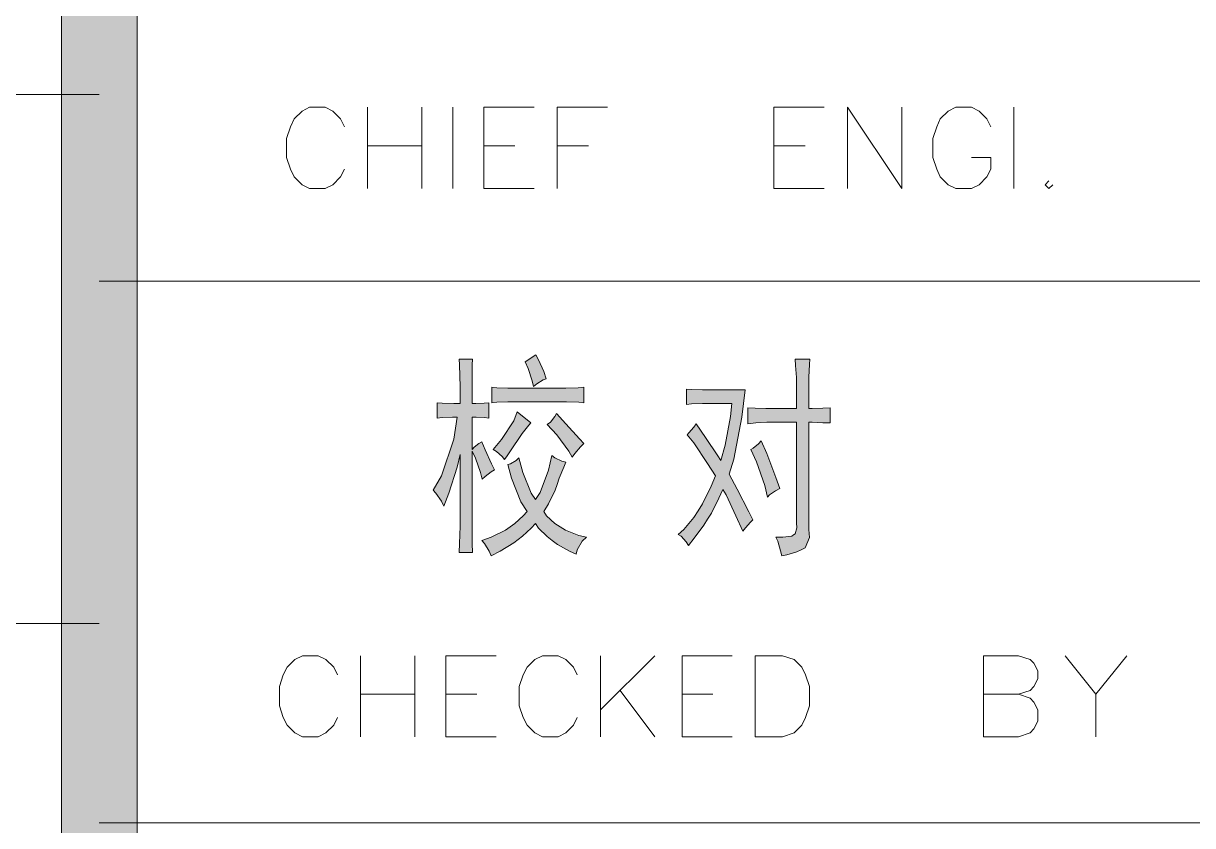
# Model space of a CAD drawing. Header units: millimetres. Extents: x 0 to 829, y 0 to 570.
# Drawn here: x 748.54 to 763.39, y 126.65 to 136.85 of the extents above; entities that cross this region are included whole.
import ezdxf

# ---------------------------------------------------------------- set-up
doc = ezdxf.new("R2010")
doc.units = ezdxf.units.MM

msp = doc.modelspace()

# ---------------------------------------------------------------- hatches: boundary and pattern name
h = msp.add_hatch(color=0)
h.dxf.hatch_style = 2
h.paths.add_polyline_path([(749.987917, 9.599083), (749.028361, 9.599083), (749.028361, 560.48275), (749.987917, 560.48275)])
h = msp.add_hatch(color=0)
h.dxf.hatch_style = 2
h.paths.add_polyline_path([(755.053806, 132.633861), (755.085556, 132.573889), (755.152583, 132.422194), (755.184333, 132.330472), (755.145528, 132.316361), (755.064389, 132.266972), (755.022056, 132.235222), (755.007944, 132.305778), (754.955028, 132.461), (754.916222, 132.545667)])
h = msp.add_hatch(color=0)
h.dxf.hatch_style = 2
h.paths.add_polyline_path([(754.090722, 132.0165), (754.090722, 132.228167), (754.083667, 132.510389), (754.080139, 132.580944), (754.249472, 132.580944), (754.245944, 132.510389), (754.242417, 132.228167), (754.242417, 132.0165), (754.291806, 132.0165), (754.397639, 132.023556), (754.454083, 132.027083), (754.454083, 131.833056), (754.401167, 131.840111), (754.295333, 131.843639), (754.242417, 131.843639), (754.242417, 131.434417), (754.270639, 131.462639), (754.330611, 131.5085), (754.365889, 131.529667), (754.408222, 131.427361), (754.489361, 131.250972), (754.528167, 131.173361), (754.485833, 131.148667), (754.408222, 131.088694), (754.372944, 131.056944), (754.34825, 131.141611), (754.28475, 131.321528), (754.242417, 131.41325), (754.242417, 130.570111), (754.242417, 130.46075), (754.245944, 130.2385), (754.249472, 130.125611), (754.080139, 130.125611), (754.083667, 130.2385), (754.090722, 130.46075), (754.090722, 130.570111), (754.090722, 131.370917), (754.051917, 131.208639), (753.949611, 130.877028), (753.886111, 130.711222), (753.854361, 130.774722), (753.783806, 130.877028), (753.748528, 130.915833), (753.854361, 131.099278), (754.009583, 131.564944), (754.055444, 131.843639), (753.995472, 131.843639), (753.864944, 131.840111), (753.797917, 131.833056), (753.797917, 132.027083), (753.864944, 132.023556), (754.013111, 132.0165)])
h = msp.add_hatch(color=0)
h.dxf.hatch_style = 2
h.paths.add_polyline_path([(757.7455, 131.963583), (757.84075, 131.960056), (757.974806, 131.953), (758.013611, 131.953), (758.362861, 131.953), (758.362861, 132.277556), (758.362861, 132.348111), (758.352278, 132.499806), (758.345222, 132.580944), (758.532194, 132.580944), (758.528667, 132.513917), (758.521611, 132.351639), (758.521611, 132.256389), (758.521611, 131.953), (758.563944, 131.953), (758.698, 131.960056), (758.789722, 131.963583), (758.789722, 131.769556), (758.698, 131.773083), (758.563944, 131.780139), (758.521611, 131.780139), (758.521611, 130.418417), (758.528667, 130.316111), (758.47575, 130.185583), (758.422833, 130.157361), (758.366389, 130.132667), (758.242917, 130.093861), (758.175889, 130.083278), (758.161778, 130.146778), (758.1265, 130.266722), (758.101806, 130.319639), (758.19, 130.319639), (758.302889, 130.33375), (758.324056, 130.347861), (758.34875, 130.361972), (758.366389, 130.439583), (758.362861, 130.503083), (758.362861, 131.780139), (758.020667, 131.780139), (757.985389, 131.780139), (757.847806, 131.769556), (757.7455, 131.758972)])
h = msp.add_hatch(color=0)
h.dxf.hatch_style = 2
h.paths.add_polyline_path([(755.353667, 132.214056), (755.434806, 132.214056), (755.590028, 132.217583), (755.660583, 132.224639), (755.660583, 132.027083), (755.597083, 132.034139), (755.441861, 132.037667), (755.353667, 132.037667), (754.778639, 132.037667), (754.6975, 132.037667), (754.556389, 132.034139), (754.492889, 132.027083), (754.492889, 132.224639), (754.556389, 132.217583), (754.6975, 132.214056), (754.778639, 132.214056)])
h = msp.add_hatch(color=0)
h.dxf.hatch_style = 2
h.paths.add_polyline_path([(756.965861, 132.199944), (757.029361, 132.196417), (757.170472, 132.189361), (757.251611, 132.189361), (757.71375, 132.189361), (757.671417, 131.843639), (757.569111, 131.310944), (757.509139, 131.120444), (757.611444, 130.929944), (757.759611, 130.640667), (757.809, 130.538361), (757.780778, 130.510139), (757.717278, 130.439583), (757.682, 130.39725), (757.593806, 130.591278), (757.470333, 130.855861), (757.428, 130.926417), (757.378611, 130.813528), (757.283361, 130.623028), (757.233972, 130.548944), (757.184583, 130.471333), (757.064639, 130.305528), (756.990556, 130.213806), (756.962333, 130.259667), (756.898833, 130.330222), (756.860028, 130.354917), (756.930583, 130.418417), (757.057583, 130.570111), (757.114028, 130.654778), (757.170472, 130.742972), (757.279833, 130.965222), (757.33275, 131.099278), (757.233972, 131.2545), (757.057583, 131.515556), (756.976444, 131.617861), (756.997611, 131.646083), (757.057583, 131.716639), (757.089333, 131.758972), (757.20575, 131.586111), (757.3645, 131.353278), (757.403306, 131.293306), (757.456222, 131.487333), (757.526778, 131.850694), (757.540889, 132.0165), (757.251611, 132.0165), (757.170472, 132.0165), (757.029361, 132.012972), (756.965861, 132.005917)])
h = msp.add_hatch(color=0)
h.dxf.hatch_style = 2
h.paths.add_polyline_path([(754.990306, 131.769556), (754.962083, 131.741333), (754.880944, 131.6355), (754.828028, 131.557889), (754.775111, 131.480278), (754.690444, 131.353278), (754.655167, 131.303889), (754.623417, 131.342694), (754.552861, 131.406194), (754.510528, 131.434417), (754.616361, 131.557889), (754.771583, 131.797778), (754.817444, 131.910667)])
h = msp.add_hatch(color=0)
h.dxf.hatch_style = 2
h.paths.add_polyline_path([(755.314861, 131.8895), (755.434806, 131.758972), (755.607667, 131.568472), (755.660583, 131.5085), (755.621778, 131.466167), (755.547694, 131.3815), (755.515944, 131.335639), (755.473611, 131.41325), (755.318389, 131.617861), (755.198444, 131.748389), (755.23725, 131.780139), (755.293694, 131.850694)])
h = msp.add_hatch(color=0)
h.dxf.hatch_style = 2
h.paths.add_polyline_path([(757.914833, 131.543778), (757.985389, 131.3815), (758.101806, 131.078111), (758.151194, 130.937), (758.098278, 130.908778), (758.020667, 130.855861), (757.995972, 130.827639), (757.960694, 130.975806), (757.854861, 131.275667), (757.784306, 131.434417), (757.812528, 131.448528), (757.879556, 131.504972)])
h = msp.add_hatch(color=0)
h.dxf.hatch_style = 2
h.paths.add_polyline_path([(754.835083, 131.325056), (754.888, 131.141611), (754.993833, 130.877028), (755.04675, 130.795889), (755.106722, 130.887611), (755.212556, 131.169833), (755.254889, 131.356806), (755.293694, 131.325056), (755.381889, 131.282722), (755.434806, 131.272139), (755.406583, 131.208639), (755.350139, 131.067528), (755.325444, 130.989917), (755.297222, 130.915833), (755.212556, 130.742972), (755.152583, 130.644194), (755.187861, 130.591278), (755.293694, 130.4925), (755.360722, 130.450167), (755.431278, 130.407833), (755.597083, 130.340806), (755.695861, 130.319639), (755.642944, 130.266722), (755.575917, 130.157361), (755.565333, 130.104444), (755.480667, 130.14325), (755.328972, 130.227917), (755.261944, 130.277306), (755.194917, 130.326694), (755.085556, 130.432528), (755.04675, 130.4925), (754.993833, 130.432528), (754.884472, 130.330222), (754.828028, 130.287889), (754.771583, 130.245556), (754.598722, 130.14325), (754.485833, 130.083278), (754.461139, 130.14325), (754.401167, 130.2385), (754.365889, 130.277306), (754.485833, 130.319639), (754.66575, 130.407833), (754.725722, 130.450167), (754.785694, 130.4925), (754.891528, 130.591278), (754.940917, 130.644194), (754.863306, 130.767667), (754.743361, 131.067528), (754.6975, 131.240389), (754.732778, 131.250972), (754.803333, 131.293306)])

# ---------------------------------------------------------------- linework, layer by layer
at = {"color": 0, "lineweight": 0}
for points in [[(749.987917, 9.599083), (749.028361, 9.599083), (749.028361, 560.48275), (749.987917, 560.48275)], [(755.053806, 132.633861), (755.085556, 132.573889), (755.152583, 132.422194), (755.184333, 132.330472), (755.145528, 132.316361), (755.064389, 132.266972), (755.022056, 132.235222), (755.007944, 132.305778), (754.955028, 132.461), (754.916222, 132.545667)], [(754.090722, 132.0165), (754.090722, 132.228167), (754.083667, 132.510389), (754.080139, 132.580944), (754.249472, 132.580944), (754.245944, 132.510389), (754.242417, 132.228167), (754.242417, 132.0165), (754.291806, 132.0165), (754.397639, 132.023556), (754.454083, 132.027083), (754.454083, 131.833056), (754.401167, 131.840111), (754.295333, 131.843639), (754.242417, 131.843639), (754.242417, 131.434417), (754.270639, 131.462639), (754.330611, 131.5085), (754.365889, 131.529667), (754.408222, 131.427361), (754.489361, 131.250972), (754.528167, 131.173361), (754.485833, 131.148667), (754.408222, 131.088694), (754.372944, 131.056944), (754.34825, 131.141611), (754.28475, 131.321528), (754.242417, 131.41325), (754.242417, 130.570111), (754.242417, 130.46075), (754.245944, 130.2385), (754.249472, 130.125611), (754.080139, 130.125611), (754.083667, 130.2385), (754.090722, 130.46075), (754.090722, 130.570111), (754.090722, 131.370917), (754.051917, 131.208639), (753.949611, 130.877028), (753.886111, 130.711222), (753.854361, 130.774722), (753.783806, 130.877028), (753.748528, 130.915833), (753.854361, 131.099278), (754.009583, 131.564944), (754.055444, 131.843639), (753.995472, 131.843639), (753.864944, 131.840111), (753.797917, 131.833056), (753.797917, 132.027083), (753.864944, 132.023556), (754.013111, 132.0165)], [(757.7455, 131.963583), (757.84075, 131.960056), (757.974806, 131.953), (758.013611, 131.953), (758.362861, 131.953), (758.362861, 132.277556), (758.362861, 132.348111), (758.352278, 132.499806), (758.345222, 132.580944), (758.532194, 132.580944), (758.528667, 132.513917), (758.521611, 132.351639), (758.521611, 132.256389), (758.521611, 131.953), (758.563944, 131.953), (758.698, 131.960056), (758.789722, 131.963583), (758.789722, 131.769556), (758.698, 131.773083), (758.563944, 131.780139), (758.521611, 131.780139), (758.521611, 130.418417), (758.528667, 130.316111), (758.47575, 130.185583), (758.422833, 130.157361), (758.366389, 130.132667), (758.242917, 130.093861), (758.175889, 130.083278), (758.161778, 130.146778), (758.1265, 130.266722), (758.101806, 130.319639), (758.19, 130.319639), (758.302889, 130.33375), (758.324056, 130.347861), (758.34875, 130.361972), (758.366389, 130.439583), (758.362861, 130.503083), (758.362861, 131.780139), (758.020667, 131.780139), (757.985389, 131.780139), (757.847806, 131.769556), (757.7455, 131.758972)], [(755.353667, 132.214056), (755.434806, 132.214056), (755.590028, 132.217583), (755.660583, 132.224639), (755.660583, 132.027083), (755.597083, 132.034139), (755.441861, 132.037667), (755.353667, 132.037667), (754.778639, 132.037667), (754.6975, 132.037667), (754.556389, 132.034139), (754.492889, 132.027083), (754.492889, 132.224639), (754.556389, 132.217583), (754.6975, 132.214056), (754.778639, 132.214056)], [(756.965861, 132.199944), (757.029361, 132.196417), (757.170472, 132.189361), (757.251611, 132.189361), (757.71375, 132.189361), (757.671417, 131.843639), (757.569111, 131.310944), (757.509139, 131.120444), (757.611444, 130.929944), (757.759611, 130.640667), (757.809, 130.538361), (757.780778, 130.510139), (757.717278, 130.439583), (757.682, 130.39725), (757.593806, 130.591278), (757.470333, 130.855861), (757.428, 130.926417), (757.378611, 130.813528), (757.283361, 130.623028), (757.233972, 130.548944), (757.184583, 130.471333), (757.064639, 130.305528), (756.990556, 130.213806), (756.962333, 130.259667), (756.898833, 130.330222), (756.860028, 130.354917), (756.930583, 130.418417), (757.057583, 130.570111), (757.114028, 130.654778), (757.170472, 130.742972), (757.279833, 130.965222), (757.33275, 131.099278), (757.233972, 131.2545), (757.057583, 131.515556), (756.976444, 131.617861), (756.997611, 131.646083), (757.057583, 131.716639), (757.089333, 131.758972), (757.20575, 131.586111), (757.3645, 131.353278), (757.403306, 131.293306), (757.456222, 131.487333), (757.526778, 131.850694), (757.540889, 132.0165), (757.251611, 132.0165), (757.170472, 132.0165), (757.029361, 132.012972), (756.965861, 132.005917)], [(754.990306, 131.769556), (754.962083, 131.741333), (754.880944, 131.6355), (754.828028, 131.557889), (754.775111, 131.480278), (754.690444, 131.353278), (754.655167, 131.303889), (754.623417, 131.342694), (754.552861, 131.406194), (754.510528, 131.434417), (754.616361, 131.557889), (754.771583, 131.797778), (754.817444, 131.910667)], [(755.314861, 131.8895), (755.434806, 131.758972), (755.607667, 131.568472), (755.660583, 131.5085), (755.621778, 131.466167), (755.547694, 131.3815), (755.515944, 131.335639), (755.473611, 131.41325), (755.318389, 131.617861), (755.198444, 131.748389), (755.23725, 131.780139), (755.293694, 131.850694)], [(757.914833, 131.543778), (757.985389, 131.3815), (758.101806, 131.078111), (758.151194, 130.937), (758.098278, 130.908778), (758.020667, 130.855861), (757.995972, 130.827639), (757.960694, 130.975806), (757.854861, 131.275667), (757.784306, 131.434417), (757.812528, 131.448528), (757.879556, 131.504972)], [(754.835083, 131.325056), (754.888, 131.141611), (754.993833, 130.877028), (755.04675, 130.795889), (755.106722, 130.887611), (755.212556, 131.169833), (755.254889, 131.356806), (755.293694, 131.325056), (755.381889, 131.282722), (755.434806, 131.272139), (755.406583, 131.208639), (755.350139, 131.067528), (755.325444, 130.989917), (755.297222, 130.915833), (755.212556, 130.742972), (755.152583, 130.644194), (755.187861, 130.591278), (755.293694, 130.4925), (755.360722, 130.450167), (755.431278, 130.407833), (755.597083, 130.340806), (755.695861, 130.319639), (755.642944, 130.266722), (755.575917, 130.157361), (755.565333, 130.104444), (755.480667, 130.14325), (755.328972, 130.227917), (755.261944, 130.277306), (755.194917, 130.326694), (755.085556, 130.432528), (755.04675, 130.4925), (754.993833, 130.432528), (754.884472, 130.330222), (754.828028, 130.287889), (754.771583, 130.245556), (754.598722, 130.14325), (754.485833, 130.083278), (754.461139, 130.14325), (754.401167, 130.2385), (754.365889, 130.277306), (754.485833, 130.319639), (754.66575, 130.407833), (754.725722, 130.450167), (754.785694, 130.4925), (754.891528, 130.591278), (754.940917, 130.644194), (754.863306, 130.767667), (754.743361, 131.067528), (754.6975, 131.240389), (754.732778, 131.250972), (754.803333, 131.293306)], [(757.84075, 127.783167), (757.84075, 128.813278), (758.186472, 128.813278), (758.334639, 128.763889), (758.429889, 128.668639), (758.479278, 128.569861), (758.528667, 128.421694), (758.528667, 128.17475), (758.479278, 128.026583), (758.429889, 127.931333), (758.334639, 127.832556), (758.186472, 127.783167)]]:
    msp.add_lwpolyline(points, close=True, dxfattribs=at)
for points in [[(576.756389, 135.942917), (749.508139, 135.942917)], [(752.623167, 135.533694), (752.573778, 135.632472), (752.475, 135.73125), (752.376222, 135.780639), (752.178667, 135.780639), (752.083417, 135.73125), (751.984639, 135.632472), (751.93525, 135.533694), (751.885861, 135.385528), (751.885861, 135.142111), (751.93525, 134.993944), (751.984639, 134.895167), (752.083417, 134.796389), (752.178667, 134.747), (752.376222, 134.747), (752.475, 134.796389), (752.573778, 134.895167), (752.623167, 134.993944)], [(752.915972, 134.747), (752.915972, 135.780639)], [(753.603889, 135.780639), (753.603889, 134.747)], [(753.999, 134.747), (753.999, 135.780639)], [(754.390583, 134.747), (754.390583, 135.780639), (755.032639, 135.780639)], [(755.325444, 134.747), (755.325444, 135.780639), (755.963972, 135.780639)], [(758.077111, 134.747), (758.077111, 135.780639), (758.715639, 135.780639)], [(759.011972, 134.747), (759.011972, 135.780639), (759.699889, 134.747), (759.699889, 135.780639)], [(760.832306, 135.533694), (760.782917, 135.632472), (760.684139, 135.73125), (760.585361, 135.780639), (760.387806, 135.780639), (760.289028, 135.73125), (760.19025, 135.632472), (760.144389, 135.533694), (760.095, 135.385528), (760.095, 135.142111), (760.144389, 134.993944), (760.19025, 134.895167), (760.289028, 134.796389), (760.387806, 134.747), (760.585361, 134.747), (760.684139, 134.796389), (760.782917, 134.895167), (760.832306, 134.993944), (760.832306, 135.142111), (760.585361, 135.142111)], [(761.125111, 134.747), (761.125111, 135.780639)], [(752.915972, 135.290278), (753.603889, 135.290278)], [(754.390583, 135.290278), (754.785694, 135.290278)], [(755.325444, 135.290278), (755.720556, 135.290278)], [(758.077111, 135.290278), (758.472222, 135.290278)], [(761.569611, 134.845778), (761.520222, 134.796389), (761.569611, 134.747), (761.619, 134.796389)], [(754.390583, 134.747), (755.032639, 134.747)], [(758.077111, 134.747), (758.715639, 134.747)], [(749.508139, 133.57225), (797.535306, 133.57225)], [(576.756389, 129.2225), (749.508139, 129.2225)], [(752.534972, 128.569861), (752.485583, 128.668639), (752.386806, 128.763889), (752.288028, 128.813278), (752.090472, 128.813278), (751.991694, 128.763889), (751.892917, 128.668639), (751.843528, 128.569861), (751.797667, 128.421694), (751.797667, 128.17475), (751.843528, 128.026583), (751.892917, 127.931333), (751.991694, 127.832556), (752.090472, 127.783167), (752.288028, 127.783167), (752.386806, 127.832556), (752.485583, 127.931333), (752.534972, 128.026583)], [(752.827778, 127.783167), (752.827778, 128.813278)], [(753.515694, 128.813278), (753.515694, 127.783167)], [(753.910806, 127.783167), (753.910806, 128.813278), (754.549333, 128.813278)], [(755.579444, 128.569861), (755.530056, 128.668639), (755.434806, 128.763889), (755.336028, 128.813278), (755.138472, 128.813278), (755.039694, 128.763889), (754.940917, 128.668639), (754.891528, 128.569861), (754.842139, 128.421694), (754.842139, 128.17475), (754.891528, 128.026583), (754.940917, 127.931333), (755.039694, 127.832556), (755.138472, 127.783167), (755.336028, 127.783167), (755.434806, 127.832556), (755.530056, 127.931333), (755.579444, 128.026583)], [(755.875778, 127.783167), (755.875778, 128.813278)], [(756.563694, 128.813278), (755.875778, 128.125361)], [(756.909417, 127.783167), (756.909417, 128.813278), (757.547944, 128.813278)], [(760.740583, 127.783167), (760.740583, 128.813278), (761.185083, 128.813278), (761.329722, 128.763889), (761.379111, 128.718028), (761.4285, 128.61925), (761.4285, 128.520472), (761.379111, 128.421694), (761.329722, 128.372306), (761.185083, 128.322917)], [(761.774222, 128.813278), (762.165806, 128.322917), (762.560917, 128.813278)], [(752.827778, 128.322917), (753.515694, 128.322917)], [(753.910806, 128.322917), (754.302389, 128.322917)], [(756.122722, 128.372306), (756.563694, 127.783167)], [(756.909417, 128.322917), (757.301, 128.322917)], [(760.740583, 128.322917), (761.185083, 128.322917), (761.329722, 128.273528), (761.379111, 128.224139), (761.4285, 128.125361), (761.4285, 127.980722), (761.379111, 127.881944), (761.329722, 127.832556), (761.185083, 127.783167), (760.740583, 127.783167)], [(762.165806, 128.322917), (762.165806, 127.783167)], [(753.910806, 127.783167), (754.549333, 127.783167)], [(756.909417, 127.783167), (757.547944, 127.783167)], [(749.508139, 126.689556), (797.535306, 126.689556)]]:
    msp.add_lwpolyline(points, dxfattribs=at)

doc.saveas('drawing.dxf')
